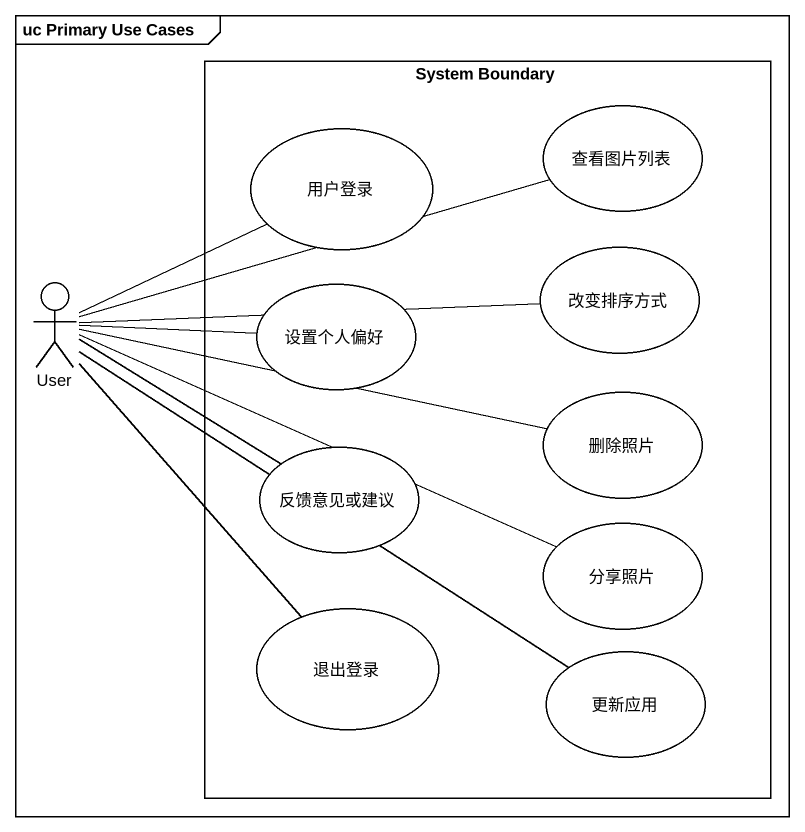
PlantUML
@startuml
mainframe uc Primary Use Cases
rectangle "System Boundary" as System_Boundary {
  usecase 用户登录
  usecase 查看图片列表
  usecase 改变排序方式
  usecase 设置个人偏好
  usecase 删除照片
  usecase 反馈意见或建议
  usecase 分享照片
  usecase 退出登录
  usecase 更新应用
}
actor User
User -right- 用户登录
User -right- 查看图片列表
User -right- 改变排序方式
User -right- 设置个人偏好
User -right- 删除照片
User -right- 反馈意见或建议
User -right- 分享照片
User -- 退出登录
User -- 更新应用
@enduml
